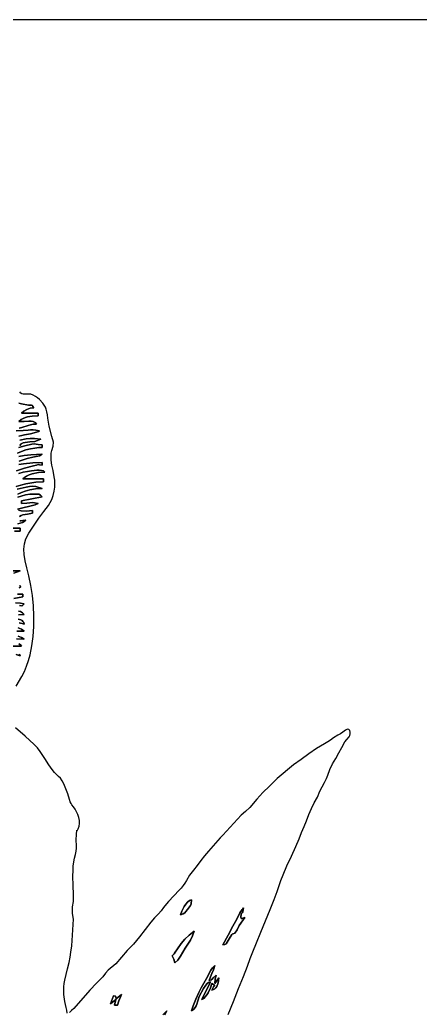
# Model space of a CAD drawing. Extents: x -7.8 to 4, y -2.2 to 5.8.
# Drawn here: x -5.343 to -4.643, y 4.015 to 5.75 of the extents above; entities that cross this region are included whole.
import ezdxf

# ---------------------------------------------------------------- set-up
doc = ezdxf.new("R2010")
doc.units = 0
doc.layers.add('LAYER_1', color=7, linetype='CONTINUOUS')

msp = doc.modelspace()

# ---------------------------------------------------------------- linework, layer by layer
at = {"layer": 'LAYER_1', "color": 250}
msp.add_lwpolyline([(-4.233, 5.75), (-7.5795, 5.75), (-7.5795, 5.5949), (-7.75, 5.5949), (-7.75, 5.4779), (-7.5795, 5.4779), (-7.5795, 5.1351), (-7.6976, 5.1351), (-7.6976, 2.2972)], dxfattribs=at)
at = {"layer": 'LAYER_1'}
for points in [[(-5.3496, 4.5849), (-5.3398, 4.6021), (-5.3355, 4.6109), (-5.3317, 4.6201), (-5.3283, 4.6298), (-5.3254, 4.64), (-5.3222, 4.6554), (-5.3201, 4.6719), (-5.3189, 4.6894), (-5.3188, 4.7074), (-5.3197, 4.7256), (-5.3214, 4.7436), (-5.3241, 4.7612), (-5.3276, 4.7779), (-5.3312, 4.7922), (-5.334, 4.8044), (-5.3358, 4.8151), (-5.3364, 4.8247), (-5.3354, 4.8338), (-5.3327, 4.8429), (-5.3279, 4.8525), (-5.3208, 4.8631), (-5.3102, 4.8789), (-5.3013, 4.8907), (-5.2934, 4.9007), (-5.2901, 4.9059), (-5.2873, 4.9116), (-5.2849, 4.9182), (-5.2832, 4.9261), (-5.2823, 4.9329), (-5.2821, 4.9393), (-5.2824, 4.9454), (-5.2831, 4.9512), (-5.2852, 4.9619), (-5.2874, 4.9716), (-5.2886, 4.98), (-5.2889, 4.9869), (-5.2884, 4.9925), (-5.2874, 4.9972), (-5.2852, 5.0048), (-5.2844, 5.0117), (-5.2877, 5.0214), (-5.2922, 5.0394), (-5.2944, 5.0537), (-5.2952, 5.0595), (-5.296, 5.0647), (-5.2971, 5.0691), (-5.2987, 5.0729), (-5.3033, 5.0801), (-5.3092, 5.0864), (-5.3125, 5.0892), (-5.3161, 5.0917), (-5.3199, 5.0938), (-5.3239, 5.0955), (-5.3364, 5.0955), (-5.3376, 5.0958), (-5.3399, 5.0959), (-5.3416, 5.0971), (-5.3437, 5.0996)], [(-5.3451, 5.0798), (-5.3408, 5.0789), (-5.3283, 5.0764), (-5.3231, 5.0762), (-5.322, 5.076), (-5.3213, 5.0755), (-5.3204, 5.0742), (-5.3188, 5.0719), (-5.3252, 5.0709), (-5.3313, 5.0689), (-5.3365, 5.066), (-5.3403, 5.0624), (-5.3116, 5.0624), (-5.3116, 5.0576), (-5.3216, 5.0572), (-5.3299, 5.0561), (-5.3337, 5.055), (-5.3375, 5.0533), (-5.3412, 5.051), (-5.3451, 5.048), (-5.3361, 5.0475), (-5.3276, 5.0482), (-5.3237, 5.0482), (-5.3201, 5.0476), (-5.3168, 5.046), (-5.314, 5.0432), (-5.32, 5.0429), (-5.3249, 5.0421), (-5.329, 5.041), (-5.3326, 5.0397), (-5.3362, 5.0384), (-5.34, 5.0373), (-5.3445, 5.0364)], [(-5.3499, 5.0312), (-5.3376, 5.0318), (-5.3288, 5.0328), (-5.3247, 5.033), (-5.3203, 5.033), (-5.3153, 5.0324), (-5.3092, 5.0312), (-5.3109, 5.0305), (-5.3144, 5.0292), (-5.325, 5.0265), (-5.3351, 5.0247), (-5.3401, 5.0236), (-5.3452, 5.0222)], [(-5.3434, 5.0151), (-5.3324, 5.0172), (-5.3252, 5.018), (-5.3179, 5.0178), (-5.3068, 5.0168), (-5.3173, 5.0129), (-5.3257, 5.012), (-5.334, 5.0112), (-5.3378, 5.0103), (-5.341, 5.0087), (-5.3435, 5.0061)], [(-5.3451, 5.0024), (-5.3346, 5.0055), (-5.3225, 5.0081), (-5.3178, 5.0085), (-5.3149, 5.0082), (-5.3113, 5.0077), (-5.3044, 5.0072), (-5.3044, 5.0024), (-5.3102, 5.0021), (-5.3172, 5.0013), (-5.325, 4.9999), (-5.3329, 4.998), (-5.3406, 4.9956), (-5.3476, 4.9927)], [(-5.345, 4.9864), (-5.3357, 4.9881), (-5.3239, 4.9897), (-5.3044, 4.9905), (-5.309, 4.9879), (-5.3208, 4.9853), (-5.3308, 4.9829), (-5.3446, 4.9784)], [(-5.3451, 4.9571), (-5.3376, 4.9591), (-5.3298, 4.9604), (-5.3228, 4.9614), (-5.3139, 4.9626), (-5.3095, 4.9628), (-5.3054, 4.9624), (-5.302, 4.9613), (-5.2996, 4.9593), (-5.3108, 4.9585), (-5.322, 4.9563), (-5.3271, 4.9546), (-5.3315, 4.9525), (-5.3352, 4.9501), (-5.3379, 4.9473), (-5.302, 4.9473), (-5.302, 4.9425), (-5.3157, 4.9416), (-5.3332, 4.9388), (-5.3419, 4.9367), (-5.3496, 4.9343)], [(-5.3449, 4.9724), (-5.3371, 4.9738), (-5.3207, 4.9755), (-5.3044, 4.9761), (-5.3044, 4.9713), (-5.3092, 4.9723), (-5.3115, 4.9725), (-5.314, 4.9717), (-5.3198, 4.9701), (-5.3352, 4.9662), (-5.3495, 4.9613)], [(-5.3482, 4.9293), (-5.3375, 4.9318), (-5.3322, 4.933), (-5.3268, 4.934), (-5.3213, 4.9345), (-5.3155, 4.9344), (-5.3044, 4.9306), (-5.3162, 4.9299), (-5.3259, 4.9283), (-5.334, 4.926), (-5.3408, 4.9234), (-5.3469, 4.9207)], [(-5.3468, 4.9153), (-5.3409, 4.9174), (-5.3336, 4.9193), (-5.3259, 4.9205), (-5.3188, 4.921), (-5.3139, 4.921), (-5.3102, 4.9206), (-5.3072, 4.9192), (-5.3044, 4.9162), (-5.3403, 4.909), (-5.3403, 4.9042), (-5.3311, 4.9048), (-5.3262, 4.9057), (-5.3211, 4.9059), (-5.3116, 4.9042), (-5.3165, 4.902), (-5.3475, 4.8946)], [(-5.3456, 4.8929), (-5.3409, 4.8916), (-5.3319, 4.8911), (-5.3212, 4.8922), (-5.3212, 4.8874), (-5.3303, 4.886), (-5.338, 4.8848), (-5.3412, 4.8837), (-5.3439, 4.8819)], [(-5.3436, 4.8739), (-5.3412, 4.8739), (-5.3384, 4.8746), (-5.3332, 4.8754), (-5.3356, 4.8731), (-5.3389, 4.8714), (-5.3428, 4.87), (-5.3472, 4.8689)], [(-5.3643, 4.8611), (-5.3427, 4.8611), (-5.3427, 4.8563), (-5.3527, 4.8561)], [(-5.3739, 4.7868), (-5.3427, 4.7868), (-5.3537, 4.7827)], [(-5.3439, 4.7607), (-5.3427, 4.7604), (-5.342, 4.7593), (-5.3422, 4.7583), (-5.3432, 4.7575), (-5.3448, 4.7568)], [(-5.3477, 4.7457), (-5.3379, 4.746), (-5.3379, 4.7412), (-5.354, 4.7381)], [(-5.3512, 4.7305), (-5.3425, 4.7301), (-5.3356, 4.7293), (-5.3394, 4.7257), (-5.3401, 4.7252), (-5.3406, 4.7258), (-5.3439, 4.726)], [(-5.3466, 4.7024), (-5.3415, 4.7012), (-5.3395, 4.7), (-5.3379, 4.6983), (-5.3365, 4.6961), (-5.3356, 4.6933), (-5.3391, 4.6947), (-5.342, 4.6954), (-5.3446, 4.6956)], [(-5.3458, 4.7164), (-5.3421, 4.7154), (-5.3386, 4.7133), (-5.3356, 4.7101), (-5.3456, 4.7099)], [(-5.3464, 4.6869), (-5.3406, 4.6847), (-5.3356, 4.6813), (-5.3433, 4.6813), (-5.3486, 4.681)], [(-5.3464, 4.6725), (-5.3406, 4.6703), (-5.3356, 4.667), (-5.3493, 4.6677)], [(-5.3449, 4.6591), (-5.3424, 4.6573), (-5.3403, 4.655), (-5.3667, 4.655)], [(-5.3443, 4.6408), (-5.3427, 4.6382), (-5.3496, 4.6402)], [(-5.2608, 4.0133), (-5.2614, 4.0185), (-5.2624, 4.0235), (-5.2648, 4.0338), (-5.2662, 4.0462), (-5.2663, 4.0527), (-5.2662, 4.0592), (-5.2656, 4.0654), (-5.2646, 4.0712), (-5.2601, 4.0906), (-5.2572, 4.1022), (-5.2555, 4.111), (-5.2543, 4.1198), (-5.2527, 4.1312), (-5.2494, 4.178), (-5.251, 4.1875), (-5.2514, 4.1992), (-5.2498, 4.2088), (-5.2493, 4.2212), (-5.25, 4.2361), (-5.2505, 4.2533), (-5.2504, 4.262), (-5.2499, 4.2702), (-5.249, 4.2777), (-5.2476, 4.2842), (-5.2459, 4.2907), (-5.2449, 4.2964), (-5.2445, 4.3016), (-5.2444, 4.3065), (-5.2447, 4.3159), (-5.2444, 4.3265), (-5.2439, 4.333), (-5.2438, 4.3334), (-5.2437, 4.3328), (-5.2433, 4.3325), (-5.2425, 4.3332), (-5.2412, 4.3355), (-5.2396, 4.3401), (-5.239, 4.3451), (-5.2393, 4.3502), (-5.2403, 4.3555), (-5.242, 4.3606), (-5.2442, 4.3656), (-5.2468, 4.3701), (-5.2496, 4.3742), (-5.2522, 4.3775), (-5.2539, 4.3801), (-5.2551, 4.3828), (-5.2564, 4.3867), (-5.2595, 4.3969), (-5.264, 4.4086), (-5.2666, 4.4143), (-5.2695, 4.4196), (-5.2725, 4.424), (-5.2756, 4.4274), (-5.2827, 4.4343), (-5.2887, 4.4415), (-5.294, 4.4491), (-5.2988, 4.4566), (-5.3033, 4.464), (-5.3079, 4.471), (-5.3128, 4.4774), (-5.3182, 4.4831), (-5.3342, 4.4977), (-5.3513, 4.5124)], [(-4.9789, 4.0112), (-4.9698, 4.0338), (-4.9607, 4.0564), (-4.9524, 4.0775), (-4.9454, 4.0955), (-4.9405, 4.1089), (-4.936, 4.1204), (-4.9296, 4.1363), (-4.9218, 4.1551), (-4.9135, 4.175), (-4.9055, 4.1946), (-4.8985, 4.2122), (-4.8932, 4.2262), (-4.8904, 4.2351), (-4.8869, 4.2456), (-4.883, 4.2551), (-4.8761, 4.2709), (-4.8681, 4.2881), (-4.8605, 4.3046), (-4.855, 4.3182), (-4.8507, 4.3293), (-4.8461, 4.3395), (-4.8416, 4.3497), (-4.8376, 4.3607), (-4.8334, 4.3713), (-4.8283, 4.3813), (-4.8229, 4.3912), (-4.8183, 4.4013), (-4.8146, 4.4091), (-4.8104, 4.4166), (-4.8067, 4.4235), (-4.8044, 4.4294), (-4.8012, 4.4392), (-4.7964, 4.4491), (-4.7908, 4.4588), (-4.7851, 4.4683), (-4.7798, 4.4779), (-4.775, 4.4875), (-4.7714, 4.4919), (-4.7675, 4.4965), (-4.7661, 4.499), (-4.7652, 4.5016), (-4.7652, 4.5045), (-4.7662, 4.5076), (-4.7677, 4.5094), (-4.7695, 4.5099), (-4.7716, 4.5094), (-4.7738, 4.5082), (-4.7783, 4.5048), (-4.7822, 4.5019), (-4.7868, 4.4993), (-4.7949, 4.4946), (-4.8, 4.4909), (-4.8044, 4.4876), (-4.8102, 4.4843), (-4.8243, 4.4763), (-4.8378, 4.4669), (-4.8511, 4.457), (-4.8645, 4.4475), (-4.8932, 4.4235), (-4.9065, 4.4104), (-4.918, 4.3992), (-4.929, 4.3876), (-4.9411, 4.3731), (-4.9488, 4.3658), (-4.9563, 4.3595), (-4.9884, 4.3246), (-4.9896, 4.3234), (-4.9932, 4.3198), (-5.0133, 4.2968), (-5.0203, 4.2887), (-5.0267, 4.2802), (-5.033, 4.2716), (-5.0398, 4.2634), (-5.0464, 4.2546), (-5.0521, 4.2453), (-5.0549, 4.2407), (-5.0579, 4.2363), (-5.0611, 4.2322), (-5.0648, 4.2284), (-5.0831, 4.2084), (-5.0867, 4.2048), (-5.0919, 4.1981), (-5.0962, 4.1925), (-5.1011, 4.1869), (-5.1077, 4.1803), (-5.1145, 4.1727), (-5.1243, 4.1597), (-5.1341, 4.1468), (-5.1444, 4.1343), (-5.1556, 4.1228), (-5.1654, 4.111), (-5.1755, 4.0995), (-5.1888, 4.0888), (-5.1936, 4.0834), (-5.1984, 4.0769), (-5.2093, 4.066), (-5.2208, 4.0538), (-5.2487, 4.0218), (-5.2533, 4.0178), (-5.2564, 4.0146)], [(-5.0935, 4.0104), (-5.0863, 4.0175), (-5.0897, 4.0103)]]:
    msp.add_lwpolyline(points, dxfattribs=at)
at = {"layer": 'LAYER_1', "color": 7}
for points in [[(-5.3445, 5.0364), (-5.34, 5.0373), (-5.3362, 5.0384), (-5.3326, 5.0397), (-5.329, 5.041), (-5.3249, 5.0421), (-5.32, 5.0429), (-5.314, 5.0432), (-5.3168, 5.046), (-5.3201, 5.0476), (-5.3237, 5.0482), (-5.3276, 5.0482), (-5.3361, 5.0475), (-5.3451, 5.048), (-5.3412, 5.051), (-5.3375, 5.0533), (-5.3337, 5.055), (-5.3299, 5.0561), (-5.3216, 5.0572), (-5.3116, 5.0576), (-5.3116, 5.0624), (-5.3403, 5.0624), (-5.3365, 5.066), (-5.3313, 5.0689), (-5.3252, 5.0709), (-5.3188, 5.0719), (-5.3204, 5.0742), (-5.3213, 5.0755), (-5.322, 5.076), (-5.3231, 5.0762), (-5.3283, 5.0764), (-5.3408, 5.0789), (-5.3451, 5.0798)], [(-5.3452, 5.0222), (-5.3401, 5.0236), (-5.3351, 5.0247), (-5.325, 5.0265), (-5.3144, 5.0292), (-5.3109, 5.0305), (-5.3092, 5.0312), (-5.3153, 5.0324), (-5.3203, 5.033), (-5.3247, 5.033), (-5.3288, 5.0328), (-5.3376, 5.0318), (-5.3499, 5.0312)], [(-5.3435, 5.0061), (-5.341, 5.0087), (-5.3378, 5.0103), (-5.334, 5.0112), (-5.3257, 5.012), (-5.3173, 5.0129), (-5.3068, 5.0168), (-5.3179, 5.0178), (-5.3252, 5.018), (-5.3324, 5.0172), (-5.3434, 5.0151)], [(-5.3476, 4.9927), (-5.3406, 4.9956), (-5.3329, 4.998), (-5.325, 4.9999), (-5.3172, 5.0013), (-5.3102, 5.0021), (-5.3044, 5.0024), (-5.3044, 5.0072), (-5.3113, 5.0077), (-5.3149, 5.0082), (-5.3178, 5.0085), (-5.3225, 5.0081), (-5.3346, 5.0055), (-5.3451, 5.0024)], [(-5.3446, 4.9784), (-5.3308, 4.9829), (-5.3208, 4.9853), (-5.309, 4.9879), (-5.3044, 4.9905), (-5.3239, 4.9897), (-5.3357, 4.9881), (-5.345, 4.9864)], [(-5.3496, 4.9343), (-5.3419, 4.9367), (-5.3332, 4.9388), (-5.3157, 4.9416), (-5.302, 4.9425), (-5.302, 4.9473), (-5.3379, 4.9473), (-5.3352, 4.9501), (-5.3315, 4.9525), (-5.3271, 4.9546), (-5.322, 4.9563), (-5.3108, 4.9585), (-5.2996, 4.9593), (-5.302, 4.9613), (-5.3054, 4.9624), (-5.3095, 4.9628), (-5.3139, 4.9626), (-5.3228, 4.9614), (-5.3298, 4.9604), (-5.3376, 4.9591), (-5.3451, 4.9571)], [(-5.3495, 4.9613), (-5.3352, 4.9662), (-5.3198, 4.9701), (-5.314, 4.9717), (-5.3115, 4.9725), (-5.3092, 4.9723), (-5.3044, 4.9713), (-5.3044, 4.9761), (-5.3207, 4.9755), (-5.3371, 4.9738), (-5.3449, 4.9724)], [(-5.3469, 4.9207), (-5.3408, 4.9234), (-5.334, 4.926), (-5.3259, 4.9283), (-5.3162, 4.9299), (-5.3044, 4.9306), (-5.3155, 4.9344), (-5.3213, 4.9345), (-5.3268, 4.934), (-5.3322, 4.933), (-5.3375, 4.9318), (-5.3482, 4.9293)], [(-5.3475, 4.8946), (-5.3165, 4.902), (-5.3116, 4.9042), (-5.3211, 4.9059), (-5.3262, 4.9057), (-5.3311, 4.9048), (-5.3403, 4.9042), (-5.3403, 4.909), (-5.3044, 4.9162), (-5.3072, 4.9192), (-5.3102, 4.9206), (-5.3139, 4.921), (-5.3188, 4.921), (-5.3259, 4.9205), (-5.3336, 4.9193), (-5.3409, 4.9174), (-5.3468, 4.9153)], [(-5.3439, 4.8819), (-5.3412, 4.8837), (-5.338, 4.8848), (-5.3303, 4.886), (-5.3212, 4.8874), (-5.3212, 4.8922), (-5.3319, 4.8911), (-5.3409, 4.8916), (-5.3456, 4.8929)], [(-5.3472, 4.8689), (-5.3428, 4.87), (-5.3389, 4.8714), (-5.3356, 4.8731), (-5.3332, 4.8754), (-5.3384, 4.8746), (-5.3412, 4.8739), (-5.3436, 4.8739)], [(-5.3527, 4.8561), (-5.3427, 4.8563), (-5.3427, 4.8611), (-5.3643, 4.8611)], [(-5.3537, 4.7827), (-5.3427, 4.7868), (-5.3739, 4.7868)], [(-5.3448, 4.7568), (-5.3432, 4.7575), (-5.3422, 4.7583), (-5.342, 4.7593), (-5.3427, 4.7604), (-5.3439, 4.7607)], [(-5.354, 4.7381), (-5.3379, 4.7412), (-5.3379, 4.746), (-5.3477, 4.7457)], [(-5.3439, 4.726), (-5.3406, 4.7258), (-5.3401, 4.7252), (-5.3394, 4.7257), (-5.3356, 4.7293), (-5.3425, 4.7301), (-5.3512, 4.7305)], [(-5.3446, 4.6956), (-5.342, 4.6954), (-5.3391, 4.6947), (-5.3356, 4.6933), (-5.3365, 4.6961), (-5.3379, 4.6983), (-5.3395, 4.7), (-5.3415, 4.7012), (-5.3466, 4.7024)], [(-5.3456, 4.7099), (-5.3356, 4.7101), (-5.3386, 4.7133), (-5.3421, 4.7154), (-5.3458, 4.7164)], [(-5.3486, 4.681), (-5.3433, 4.6813), (-5.3356, 4.6813), (-5.3406, 4.6847), (-5.3464, 4.6869)], [(-5.3493, 4.6677), (-5.3356, 4.667), (-5.3406, 4.6703), (-5.3464, 4.6725)], [(-5.3667, 4.655), (-5.3403, 4.655), (-5.3424, 4.6573), (-5.3449, 4.6591)], [(-5.3496, 4.6402), (-5.3427, 4.6382), (-5.3443, 4.6408)], [(-5.0897, 4.0103), (-5.0863, 4.0175), (-5.0935, 4.0104)]]:
    msp.add_lwpolyline(points, dxfattribs=at)
at = {"layer": 'LAYER_1'}
for points in [[(-5.0624, 4.1853), (-5.0601, 4.1916), (-5.0557, 4.1998), (-5.0529, 4.2038), (-5.0498, 4.2074), (-5.0466, 4.2101), (-5.0432, 4.2116), (-5.0436, 4.2048), (-5.0446, 4.2016), (-5.0467, 4.1991), (-5.0503, 4.1948), (-5.053, 4.1911), (-5.055, 4.1886), (-5.0576, 4.1868), (-5.0624, 4.1853)], [(-4.9789, 4.1498), (-4.9705, 4.1653), (-4.9663, 4.1734), (-4.9623, 4.1815), (-4.9583, 4.1888), (-4.9544, 4.1947), (-4.9533, 4.196), (-4.9521, 4.1973), (-4.9532, 4.1908), (-4.9545, 4.1889), (-4.9559, 4.187), (-4.9569, 4.1805), (-4.956, 4.1794), (-4.9563, 4.1789), (-4.9552, 4.1791), (-4.9497, 4.1805), (-4.9599, 4.1667), (-4.9634, 4.1589), (-4.9671, 4.1534), (-4.97, 4.1522), (-4.971, 4.1526), (-4.9725, 4.1508), (-4.977, 4.1431), (-4.9804, 4.1376), (-4.9827, 4.1347), (-4.9849, 4.1334), (-4.9881, 4.1326), (-4.9789, 4.1498)], [(-5.0767, 4.1134), (-5.0734, 4.1173), (-5.0714, 4.1201), (-5.0676, 4.1259), (-5.0613, 4.135), (-5.0548, 4.1428), (-5.0474, 4.1498), (-5.0384, 4.1565), (-5.0411, 4.1488), (-5.0451, 4.1412), (-5.0497, 4.1339), (-5.0542, 4.1268), (-5.0582, 4.12), (-5.0624, 4.1128), (-5.067, 4.1063), (-5.072, 4.1014), (-5.0739, 4.1079), (-5.0767, 4.1134)], [(-5.0432, 4.0175), (-5.0403, 4.0261), (-5.0355, 4.0378), (-5.0302, 4.0494), (-5.026, 4.0578), (-5.0148, 4.0778), (-5.0122, 4.0832), (-5.0095, 4.0883), (-5.0064, 4.0928), (-5.0025, 4.0966), (-5.0048, 4.0889), (-5.0074, 4.0827), (-5.01, 4.0769), (-5.012, 4.0703), (-5.0081, 4.0715), (-5.0077, 4.0717), (-5.0078, 4.0724), (-5.0052, 4.0754), (-5.0001, 4.0798), (-5.0017, 4.0733), (-5.0025, 4.0655), (-4.9953, 4.0751), (-4.9965, 4.0662), (-4.9987, 4.0599), (-5.0003, 4.0576), (-5.0022, 4.0558), (-5.0045, 4.0545), (-5.0073, 4.0535), (-5.0046, 4.0596), (-5.0026, 4.0616), (-5.0029, 4.0625), (-5.0073, 4.0655), (-5.0098, 4.0574), (-5.0138, 4.0492), (-5.0162, 4.0454), (-5.0189, 4.0421), (-5.0218, 4.0393), (-5.0249, 4.0371), (-5.0096, 4.0679), (-5.0132, 4.0668), (-5.0155, 4.0652), (-5.018, 4.0621), (-5.0221, 4.0563), (-5.0298, 4.0423), (-5.0322, 4.0351), (-5.0337, 4.0291), (-5.0348, 4.0263), (-5.0365, 4.0235), (-5.0392, 4.0206), (-5.0432, 4.0175)], [(-5.1654, 4.0463), (-5.1671, 4.0415), (-5.1686, 4.0388), (-5.1704, 4.035), (-5.1726, 4.0271), (-5.1777, 4.0272), (-5.1754, 4.0371), (-5.1846, 4.0295), (-5.1798, 4.0439), (-5.1769, 4.0431), (-5.1758, 4.043), (-5.1755, 4.042), (-5.1746, 4.0387), (-5.1654, 4.0463)]]:
    msp.add_lwpolyline(points, close=True, dxfattribs=at)
at = {"layer": 'LAYER_1', "color": 7}
for points in [[(-5.0624, 4.1853), (-5.0576, 4.1868), (-5.055, 4.1886), (-5.053, 4.1911), (-5.0503, 4.1948), (-5.0467, 4.1991), (-5.0446, 4.2016), (-5.0436, 4.2048), (-5.0432, 4.2116), (-5.0466, 4.2101), (-5.0498, 4.2074), (-5.0529, 4.2038), (-5.0557, 4.1998), (-5.0601, 4.1916), (-5.0624, 4.1853)], [(-4.9881, 4.1326), (-4.9849, 4.1334), (-4.9827, 4.1347), (-4.9804, 4.1376), (-4.977, 4.1431), (-4.9725, 4.1508), (-4.971, 4.1526), (-4.97, 4.1522), (-4.9671, 4.1534), (-4.9634, 4.1589), (-4.9599, 4.1667), (-4.9497, 4.1805), (-4.9552, 4.1791), (-4.9563, 4.1789), (-4.956, 4.1794), (-4.9569, 4.1805), (-4.9559, 4.187), (-4.9545, 4.1889), (-4.9532, 4.1908), (-4.9521, 4.1973), (-4.9533, 4.196), (-4.9544, 4.1947), (-4.9583, 4.1888), (-4.9623, 4.1815), (-4.9663, 4.1734), (-4.9705, 4.1653), (-4.9789, 4.1498), (-4.9881, 4.1326)], [(-5.0767, 4.1134), (-5.0739, 4.1079), (-5.072, 4.1014), (-5.067, 4.1063), (-5.0624, 4.1128), (-5.0582, 4.12), (-5.0542, 4.1268), (-5.0497, 4.1339), (-5.0451, 4.1412), (-5.0411, 4.1488), (-5.0384, 4.1565), (-5.0474, 4.1498), (-5.0548, 4.1428), (-5.0613, 4.135), (-5.0676, 4.1259), (-5.0714, 4.1201), (-5.0734, 4.1173), (-5.0767, 4.1134)], [(-5.0432, 4.0175), (-5.0392, 4.0206), (-5.0365, 4.0235), (-5.0348, 4.0263), (-5.0337, 4.0291), (-5.0322, 4.0351), (-5.0298, 4.0423), (-5.0221, 4.0563), (-5.018, 4.0621), (-5.0155, 4.0652), (-5.0132, 4.0668), (-5.0096, 4.0679), (-5.0249, 4.0371), (-5.0218, 4.0393), (-5.0189, 4.0421), (-5.0162, 4.0454), (-5.0138, 4.0492), (-5.0098, 4.0574), (-5.0073, 4.0655), (-5.0029, 4.0625), (-5.0026, 4.0616), (-5.0046, 4.0596), (-5.0073, 4.0535), (-5.0045, 4.0545), (-5.0022, 4.0558), (-5.0003, 4.0576), (-4.9987, 4.0599), (-4.9965, 4.0662), (-4.9953, 4.0751), (-5.0025, 4.0655), (-5.0017, 4.0733), (-5.0001, 4.0798), (-5.0052, 4.0754), (-5.0078, 4.0724), (-5.0077, 4.0717), (-5.0081, 4.0715), (-5.012, 4.0703), (-5.01, 4.0769), (-5.0074, 4.0827), (-5.0048, 4.0889), (-5.0025, 4.0966), (-5.0064, 4.0928), (-5.0095, 4.0883), (-5.0122, 4.0832), (-5.0148, 4.0778), (-5.026, 4.0578), (-5.0302, 4.0494), (-5.0355, 4.0378), (-5.0403, 4.0261), (-5.0432, 4.0175)], [(-5.1746, 4.0387), (-5.1755, 4.042), (-5.1758, 4.043), (-5.1769, 4.0431), (-5.1798, 4.0439), (-5.1846, 4.0295), (-5.1754, 4.0371), (-5.1777, 4.0272), (-5.1726, 4.0271), (-5.1704, 4.035), (-5.1686, 4.0388), (-5.1671, 4.0415), (-5.1654, 4.0463), (-5.1746, 4.0387)]]:
    msp.add_lwpolyline(points, close=True, dxfattribs=at)

doc.saveas('drawing.dxf')
